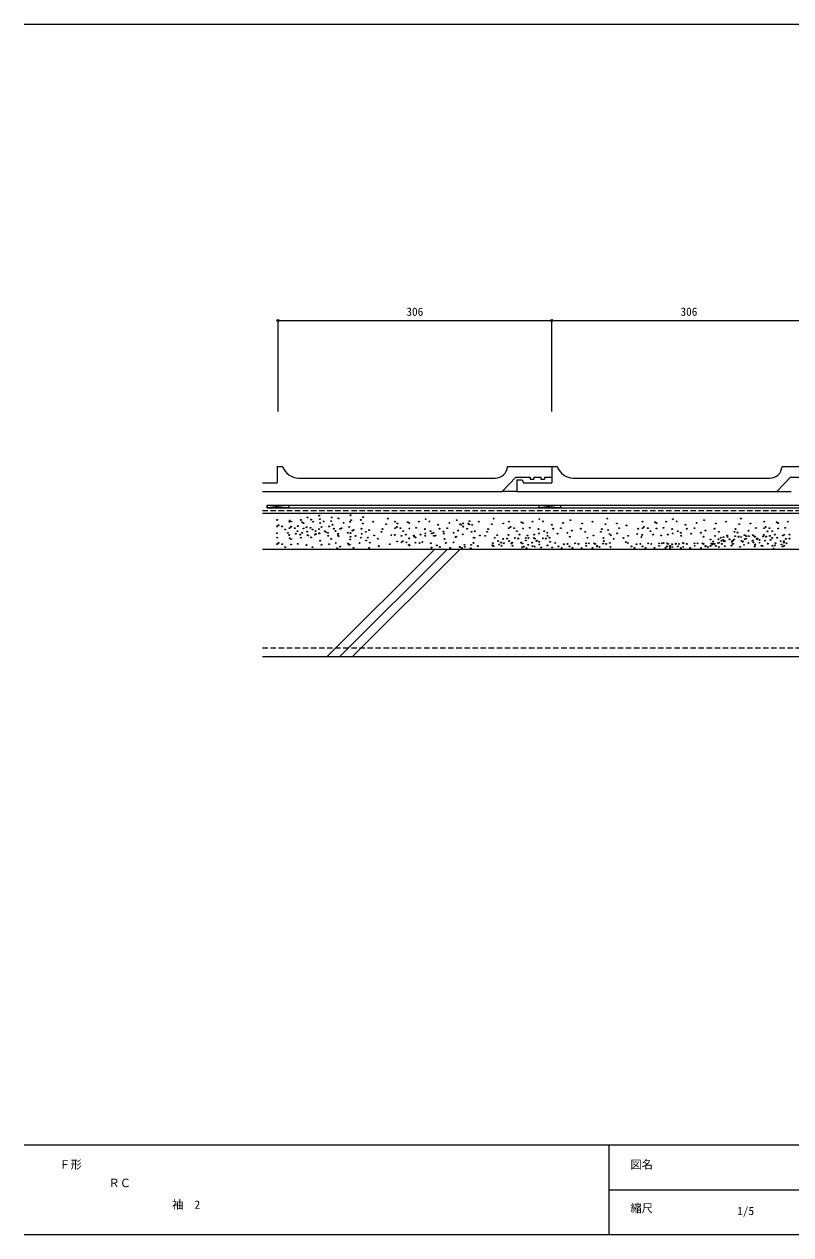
# Model space of a CAD drawing. Units: millimetres, scale not verified. Extents: x -988 to 1012, y -700 to 650.
# Drawn here: x -988 to -134, y -700 to 650 of the extents above; entities that cross this region are included whole.
import ezdxf
from ezdxf.enums import TextEntityAlignment as Align

# ---------------------------------------------------------------- set-up
doc = ezdxf.new("R2010")
doc.units = ezdxf.units.MM
doc.header["$LTSCALE"] = 5
doc.header["$PDMODE"] = 32
doc.header["$PDSIZE"] = 2.5
doc.linetypes.add('DASHED1', pattern=[1.8, 1.2, -0.6])
for name, color, linetype in [('0-0', 5, 'Continuous'), ('0-1', 7, 'Continuous'), ('1-0', 7, 'Continuous'), ('1-1', 3, 'Continuous'), ('1-2', 7, 'Continuous')]:
    doc.layers.add(name, color=color, linetype=linetype)
doc.styles.add('ＭＳ ゴシック', font='')
doc.styles.get('ＭＳ ゴシック').set_extended_font_data('MS Gothic')

msp = doc.modelspace()

# ---------------------------------------------------------------- linework, layer by layer
at = {"layer": '0-0'}
for p, q in [((-987.838, 650.068), (1012.162, 650.068)), ((1012.162, -599.932), (-987.838, -599.932)), ((-336.486, -599.932), (-336.486, -699.932)), ((-336.486, -649.932), (52.703, -649.932)), ((1012.162, -699.932), (-987.838, -699.932))]:
    msp.add_line(p, q, dxfattribs=at)
at = {"layer": '1-0', "color": 3}
for p, q in [((-717, 128.797), (-455, 128.797)), ((-439, 128.797), (-149, 128.797))]:
    msp.add_line(p, q, dxfattribs=at)
at = {"layer": '1-0'}
for p, q in [((-717, 113.797), (-693, 110.797)), ((-717, 113.797), (493.484, 113.797)), ((-717, 110.797), (493.484, 110.797)), ((-414, 113.797), (-390, 110.797)), ((-722.279, 104.797), (566.485, 104.797)), ((-722.279, 64.797), (566.485, 64.797)), ((-530.141, 64.797), (-650.141, -55.203)), ((-515.999, 64.797), (-635.999, -55.203)), ((-501.857, 64.797), (-621.857, -55.203)), ((-722.279, -55.203), (551.484, -55.203))]:
    msp.add_line(p, q, dxfattribs=at)
at = {"layer": '1-0', "color": 3, "linetype": 'DASHED1'}
msp.add_line((-722.279, 107.797), (530.134, 107.797), dxfattribs=at)
at = {"layer": '1-0', "linetype": 'DASHED1'}
msp.add_line((-722.279, -45.203), (551.484, -45.203), dxfattribs=at)
at = {"layer": '1-0'}
for points in [[(-717, 113.797), (-717, 110.797), (-717, 113.797)], [(-717, 113.797), (-693, 113.797), (-693, 110.797), (-717, 110.797)]]:
    msp.add_lwpolyline(points, dxfattribs=at)
msp.add_lwpolyline([(-414, 110.797), (-414, 113.797), (-390, 113.797), (-390, 110.797)], close=True, dxfattribs=at)
for centre in [(-706.081, 97.275), (-692.221, 95.295), (-692.017, 96.589), (-690.302, 95.56), (-679.668, 97.275), (-678.157, 94.609), (-672.121, 100.019), (-668.005, 97.618), (-665.808, 95.295), (-659.086, 102.077), (-658.261, 98.039), (-654.145, 95.638), (-645.708, 95.903), (-645.226, 100.097), (-637.475, 98.99), (-624.44, 95.217), (-624.097, 102.42), (-623.615, 97.01), (-612.777, 97.275), (-610.237, 100.44), (-598.917, 95.295), (-582.451, 98.725), (-574.418, 95.295), (-560.354, 94.609), (-548.005, 95.295), (-540.458, 98.039), (-536.342, 95.638), (-505.812, 97.01), (-491.726, 95.887), (-491.667, 95.887), (-481.114, 95.295), (-464.649, 98.725), (-447.725, 95.295), (-433.661, 94.609), (-421.312, 95.295), (-413.765, 98.039), (-409.649, 95.638), (-379.119, 97.01), (-354.421, 95.295), (-337.956, 98.725), (-298.805, 95.295), (-284.741, 94.609), (-272.392, 95.295), (-264.845, 98.039), (-260.729, 95.638), (-230.199, 97.01), (-205.501, 95.295), (-189.036, 98.725), (-163.222, 95.295), (-149.157, 94.609), (-136.808, 95.295), (-706.424, 82.525), (-706.081, 90.071), (-704.366, 91.443), (-700.25, 90.071), (-697.163, 86.641), (-694.075, 82.868), (-692.564, 80.545), (-692.221, 88.091), (-690.506, 89.463), (-690.302, 89.728), (-686.389, 88.091), (-685.156, 81.838), (-683.302, 84.661), (-682.755, 90.414), (-680.215, 80.888), (-677.953, 82.868), (-676.441, 93.58), (-676.441, 87.748), (-673.15, 89.042), (-672.464, 84.24), (-668.895, 88.434), (-666.633, 86.641), (-664.092, 80.888), (-663.203, 84.926), (-662.859, 81.495), (-659.29, 87.062), (-659.086, 82.277), (-658.604, 82.26), (-658.057, 93.845), (-656.685, 89.385), (-652.772, 84.661), (-651.883, 83.897), (-649.342, 82.946), (-648.109, 90.071), (-644.197, 91.865), (-642.825, 87.405), (-640.906, 84.926), (-638.022, 81.917), (-635.76, 87.327), (-634.249, 88.091), (-631.848, 93.923), (-627.045, 82.946), (-625.812, 89.385), (-624.097, 82.62), (-621.9, 85.347), (-621.01, 85.955), (-611.952, 87.405), (-611.748, 81.838), (-610.58, 93.237), (-607.149, 83.975), (-603.515, 85.955), (-589.655, 83.975), (-588.626, 87.062), (-584.509, 92.551), (-574.762, 80.545), (-574.418, 88.091), (-572.703, 89.463), (-571.817, 93.237), (-568.587, 88.091), (-565.5, 84.661), (-562.412, 80.888), (-558.639, 93.58), (-558.639, 87.748), (-551.092, 88.434), (-546.29, 80.888), (-541.488, 87.062), (-540.802, 82.26), (-534.97, 84.661), (-533.516, 82.198), (-531.54, 82.946), (-526.394, 91.865), (-525.022, 87.405), (-520.481, 84.257), (-520.22, 81.917), (-516.446, 88.091), (-514.045, 93.923), (-509.243, 82.946), (-504.097, 85.347), (-501.913, 92.521), (-500.824, 91.835), (-498.87, 81.169), (-498.547, 89.777), (-498.527, 93.486), (-494.149, 87.405), (-492.777, 93.237), (-491.965, 92.178), (-489.347, 83.975), (-488.599, 91.835), (-485.492, 84.6), (-471.852, 83.975), (-470.823, 87.062), (-466.707, 92.551), (-454.015, 93.237), (-448.068, 80.545), (-447.725, 88.091), (-446.01, 89.463), (-441.894, 88.091), (-438.807, 84.661), (-435.719, 80.888), (-431.946, 93.58), (-431.946, 87.748), (-424.399, 88.434), (-419.597, 80.888), (-414.795, 87.062), (-414.108, 82.26), (-408.277, 84.661), (-404.847, 82.946), (-399.701, 91.865), (-398.329, 87.405), (-393.527, 81.917), (-389.753, 88.091), (-387.352, 93.923), (-382.55, 82.946), (-377.404, 85.347), (-367.456, 87.405), (-366.084, 93.237), (-362.654, 83.975), (-345.159, 83.975), (-344.13, 87.062), (-340.014, 92.551), (-337.106, 86.042), (-335.734, 81.582), (-327.322, 93.237), (-327.158, 82.268), (-324.757, 88.1), (-316.524, 91.187), (-304.861, 81.582), (-303.489, 87.414), (-299.148, 80.545), (-298.805, 88.091), (-297.09, 89.463), (-292.974, 88.091), (-289.887, 84.661), (-286.799, 80.888), (-283.026, 93.58), (-283.026, 87.748), (-275.479, 88.434), (-270.677, 80.888), (-265.874, 87.062), (-265.188, 82.26), (-259.357, 84.661), (-255.927, 82.946), (-250.781, 91.865), (-249.409, 87.405), (-244.607, 81.917), (-240.833, 88.091), (-238.432, 93.923), (-233.63, 82.946), (-228.484, 85.347), (-218.536, 87.405), (-217.164, 93.237), (-213.734, 83.975), (-196.239, 83.975), (-195.21, 87.062), (-192.991, 83.13), (-191.094, 92.551), (-180.642, 85.188), (-178.402, 93.237), (-172.41, 88.276), (-163.565, 80.545), (-163.222, 88.091), (-161.506, 89.463), (-159.374, 84.502), (-157.39, 88.091), (-154.303, 84.661), (-151.216, 80.888), (-147.442, 93.58), (-147.442, 87.748), (-140.96, 80.64), (-139.896, 88.434), (-135.093, 80.888), (-706.081, 77.474), (-706.081, 70.271), (-704.366, 71.643), (-700.25, 70.271), (-692.017, 76.788), (-690.302, 75.759), (-690.302, 69.928), (-682.755, 70.614), (-679.668, 77.474), (-673.15, 69.241), (-672.121, 80.218), (-671.296, 79.858), (-668.005, 77.817), (-658.057, 74.044), (-656.685, 69.585), (-648.999, 79.515), (-648.109, 70.271), (-645.708, 76.102), (-640.739, 71.534), (-638.161, 80.466), (-637.475, 79.189), (-635.76, 67.526), (-626.675, 70.848), (-625.812, 69.585), (-624.96, 69.819), (-624.44, 75.416), (-624.301, 78.486), (-618.609, 79.437), (-614.326, 71.534), (-612.777, 77.474), (-606.779, 74.278), (-604.748, 77.457), (-602.663, 71.877), (-597.888, 79.858), (-593.744, 76.336), (-592.715, 68.104), (-580.366, 70.162), (-578.678, 80.202), (-572.133, 73.249), (-567.476, 79.454), (-567.476, 72.251), (-565.761, 73.623), (-561.645, 72.251), (-559.098, 69.476), (-558.755, 76.679), (-558.558, 68.82), (-553.494, 79.858), (-553.412, 78.768), (-551.697, 77.739), (-551.697, 71.908), (-547.435, 71.534), (-544.15, 72.594), (-541.063, 79.454), (-534.546, 71.222), (-531.197, 79.515), (-529.4, 79.797), (-528.028, 68.82), (-524.598, 67.105), (-519.452, 76.024), (-518.08, 71.565), (-509.504, 72.251), (-507.103, 78.082), (-506.499, 78.486), (-502.301, 67.105), (-497.155, 69.506), (-496.673, 67.057), (-489.872, 69.458), (-489.812, 69.458), (-487.207, 71.565), (-486.946, 77.457), (-485.835, 77.396), (-482.405, 68.134), (-480.085, 79.858), (-474.172, 79.454), (-465.94, 68.87), (-465.473, 71.271), (-464.91, 68.134), (-463.539, 77.446), (-460.875, 80.202), (-459.641, 73.673), (-458.737, 69.899), (-456.211, 71.958), (-455.868, 68.527), (-453.934, 76.074), (-453.248, 71.271), (-449.693, 76.417), (-447.417, 73.673), (-444.891, 70.928), (-443.986, 71.958), (-443.643, 68.527), (-441.118, 77.103), (-437.469, 76.417), (-433.914, 71.958), (-432.666, 70.928), (-431.17, 67.498), (-428.893, 77.103), (-428.769, 74.359), (-426.801, 79.858), (-426.084, 69.556), (-425.741, 77.103), (-421.689, 71.958), (-421.25, 68.067), (-421.19, 68.067), (-419.91, 77.103), (-418.945, 67.498), (-418.821, 76.417), (-416.822, 73.673), (-416.544, 74.359), (-414.018, 72.987), (-413.735, 69.899), (-409.962, 76.76), (-406.596, 76.417), (-404.816, 68.87), (-404.757, 68.87), (-404.504, 79.515), (-402.415, 77.446), (-401.793, 72.987), (-396.217, 71.506), (-392.319, 67.732), (-386.612, 70.134), (-382.371, 70.477), (-380.094, 67.732), (-379.805, 78.486), (-373.795, 71.163), (-370.146, 70.477), (-361.571, 71.163), (-361.446, 68.419), (-360.253, 77.457), (-358.419, 71.163), (-353.392, 79.858), (-352.587, 71.163), (-351.498, 70.477), (-349.5, 67.732), (-349.222, 68.419), (-346.696, 67.046), (-342.639, 70.82), (-342.251, 77.123), (-341.908, 73.693), (-339.274, 70.477), (-335.093, 71.506), (-334.471, 67.046), (-334.182, 80.202), (-330.931, 76.094), (-319.954, 77.123), (-317.21, 72.664), (-315.034, 71.506), (-314.809, 79.524), (-311.136, 67.732), (-305.429, 70.134), (-301.188, 70.477), (-300.059, 78.152), (-298.911, 67.732), (-292.613, 71.163), (-288.964, 70.477), (-280.388, 71.163), (-280.263, 68.419), (-277.881, 79.858), (-277.236, 71.163), (-275.432, 71.506), (-271.535, 67.732), (-271.404, 71.163), (-270.316, 70.477), (-268.317, 67.732), (-268.039, 68.419), (-265.828, 70.134), (-265.513, 67.046), (-261.587, 70.477), (-261.457, 70.82), (-259.31, 67.732), (-258.091, 70.477), (-255.584, 79.515), (-253.91, 71.506), (-253.288, 67.046), (-253.011, 71.163), (-249.362, 70.477), (-240.786, 71.163), (-240.662, 68.419), (-237.635, 71.163), (-231.803, 71.163), (-230.885, 78.486), (-230.714, 70.477), (-228.716, 67.732), (-228.437, 68.419), (-225.912, 67.046), (-222.945, 75.494), (-222.945, 68.291), (-221.855, 70.82), (-221.229, 69.663), (-220.412, 70.85), (-219.944, 73.252), (-218.489, 70.477), (-218.01, 79.426), (-217.113, 68.291), (-214.308, 71.506), (-214.113, 75.653), (-213.687, 67.046), (-213.208, 71.879), (-211.333, 77.457), (-210.683, 73.938), (-210.339, 70.507), (-208.88, 74.808), (-208.406, 78.054), (-207.72, 73.252), (-207.165, 73.779), (-207.165, 67.947), (-204.472, 79.858), (-204.165, 78.397), (-201.888, 75.653), (-199.618, 68.634), (-199.363, 72.908), (-198.458, 73.938), (-198.137, 74.212), (-198.115, 70.507), (-197.794, 70.781), (-196.531, 75.494), (-195.589, 79.083), (-191.94, 78.397), (-191.619, 78.671), (-190.014, 67.261), (-188.985, 78.238), (-188.386, 73.938), (-187.138, 72.908), (-186.817, 73.182), (-185.641, 69.478), (-185.262, 80.202), (-184.868, 75.837), (-183.364, 79.083), (-183.24, 76.339), (-183.043, 79.357), (-180.556, 71.536), (-180.213, 79.083), (-176.161, 73.938), (-175.949, 80.297), (-175.84, 74.212), (-174.92, 72.064), (-174.381, 79.083), (-173.548, 67.604), (-173.416, 69.478), (-173.292, 78.397), (-173.096, 69.752), (-171.294, 75.653), (-171.015, 76.339), (-170.694, 76.613), (-168.49, 74.967), (-168.206, 71.879), (-166.089, 68.449), (-164.972, 68.291), (-164.433, 78.74), (-162.571, 74.122), (-161.067, 78.397), (-160.746, 78.671), (-159.288, 70.85), (-159.228, 70.85), (-156.886, 79.426), (-156.265, 74.967), (-155.944, 75.241), (-154.338, 77.209), (-153.864, 68.449), (-151.109, 68.87), (-150.642, 71.271), (-148.708, 77.446), (-144.81, 73.673), (-143.906, 69.899), (-142.675, 67.604), (-142.297, 79.858), (-141.38, 71.958), (-141.303, 73.436), (-141.037, 68.527), (-139.103, 76.074), (-138.417, 71.271), (-134.862, 76.417), (-697.163, 66.84), (-666.633, 66.84), (-639.024, 65.702), (-621.01, 66.154), (-603.515, 66.154), (-533.86, 66.419), (-513.278, 66.076), (-500.058, 66.092), (-490.11, 65.749), (-432.841, 66.676), (-432.782, 66.676), (-428.051, 65.666), (-411.617, 66.469), (-399.392, 66.469), (-388.889, 66.017), (-376.664, 66.017), (-366.592, 66.017), (-354.367, 66.017), (-307.706, 66.017), (-295.481, 66.017), (-285.409, 66.017), (-273.184, 66.017), (-268.105, 66.017), (-255.88, 66.017), (-245.808, 66.017), (-233.583, 66.017), (-152.623, 65.546)]:
    msp.add_circle(centre, 0.485, dxfattribs=at)
at = {"layer": '1-1'}
for p, q in [((-706, 156.797), (-706, 138.797)), ((-706, 156.797), (-700, 156.797)), ((-449.311, 156.797), (-400, 156.797)), ((-400, 156.797), (-400, 144.797)), ((-400, 156.797), (-400, 138.797)), ((-400, 156.797), (-394, 156.797)), ((-143.311, 156.797), (-94, 156.797)), ((-722.279, 138.797), (-706, 138.797)), ((-682, 143.797), (-463, 143.797)), ((-440, 144.797), (-455, 128.797)), ((-440, 144.797), (-424, 144.797)), ((-439, 141.797), (-439, 128.797)), ((-439, 141.797), (-433, 141.797)), ((-433, 141.797), (-431.58, 138.797)), ((-431.58, 138.797), (-400, 138.797)), ((-424, 144.797), (-424, 142.797)), ((-424, 142.797), (-420, 142.797)), ((-420, 144.797), (-420, 142.797)), ((-420, 144.797), (-412, 144.797)), ((-412, 144.797), (-412, 142.797)), ((-412, 142.797), (-408, 142.797)), ((-408, 144.797), (-408, 142.797)), ((-408, 144.797), (-400, 144.797)), ((-376, 143.797), (-157, 143.797)), ((-134, 144.797), (-149, 128.797)), ((-134, 144.797), (-118, 144.797)), ((-722.279, 128.797), (-455, 128.797)), ((-439, 128.797), (-149, 128.797))]:
    msp.add_line(p, q, dxfattribs=at)
at = {"layer": '1-1', "color": 7}
for p, q in [((-439, 128.797), (-455, 128.797)), ((-149, 128.797), (-133, 128.797))]:
    msp.add_line(p, q, dxfattribs=at)
at = {"layer": '1-1'}
for centre, radius, start, end in [((-680.769, 164.463), 20.702, 201.73239, 266.59201), ((-463.023, 157.529), 13.732, 270.09653, 356.9456), ((-374.769, 164.463), 20.702, 201.73239, 266.59201), ((-157.023, 157.529), 13.732, 270.09653, 356.9456)]:
    msp.add_arc(centre, radius, start, end, dxfattribs=at)
at = {"layer": '1-2'}
for points in [[(-705, 218.311), (-705, 319.662), (-400, 319.662)], [(-400, 218.311), (-400, 319.662), (-94, 319.662)]]:
    msp.add_lwpolyline(points, dxfattribs=at)
for p in [(-705, 319.662), (-400, 319.662)]:
    msp.add_point(p, dxfattribs=at)

# ---------------------------------------------------------------- texts
at = {"layer": '0-0', "color": 7, "style": 'ＭＳ ゴシック'}
for s, p in [('Ｆ形', (-948.649, -628.986)), ('図名', (-312.162, -628.986)), ('縮尺', (-312.162, -677.635)), ('1/5', (-193.139, -680.687))]:
    msp.add_text(s, height=9.164, dxfattribs=at).set_placement(p, align=Align.BOTTOM_LEFT)
at = {"layer": '0-1', "style": 'ＭＳ ゴシック'}
msp.add_text('ＲＣ', height=9.164, dxfattribs=at).set_placement((-893.841, -649.55), align=Align.BOTTOM_LEFT)
at = {"layer": '1-0', "style": 'ＭＳ ゴシック'}
msp.add_text('袖\u30002', height=9.164, dxfattribs=at).set_placement((-823.012, -673.632), align=Align.BOTTOM_LEFT)
at = {"layer": '1-2', "style": 'ＭＳ ゴシック'}
for p in [(-561.875, 322.162), (-256.375, 322.162)]:
    msp.add_text('306', height=9.164, dxfattribs=at).set_placement(p, align=Align.BOTTOM_LEFT)

doc.saveas('drawing.dxf')
